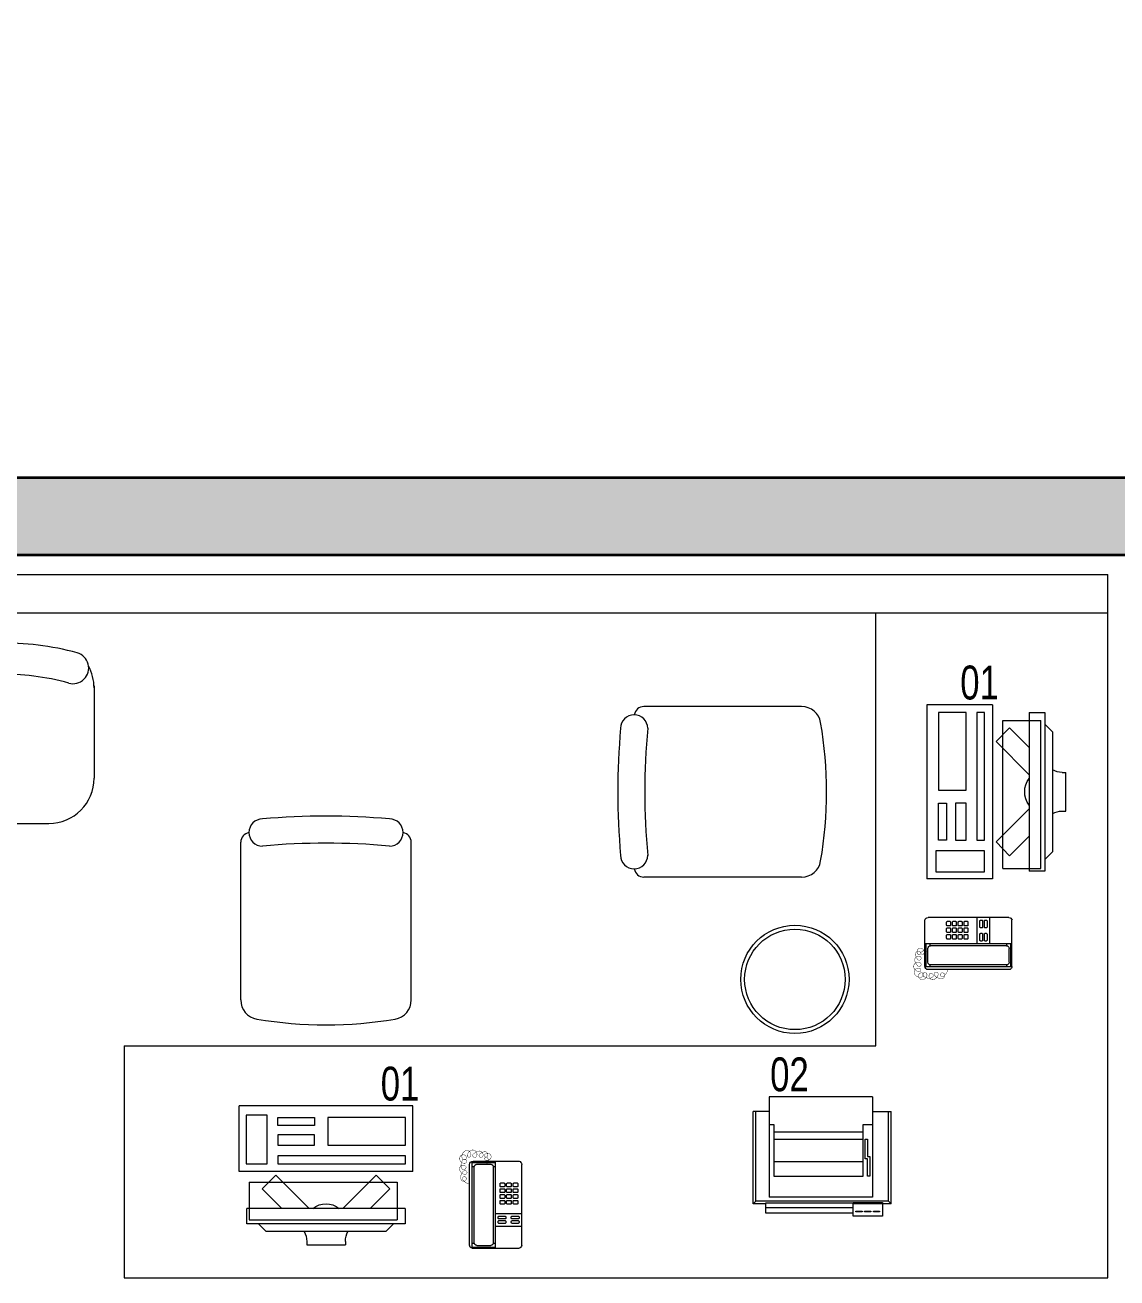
# Model space of a CAD drawing. Header units: inches. Extents: x -501855 to 57169, y -29325 to 19878.
# Drawn here: x 26749 to 29573, y -4567 to -1326 of the extents above; entities that cross this region are included whole.
import ezdxf
from ezdxf import colors
from ezdxf.entities.mleader import LeaderData, LeaderLine
from ezdxf.enums import TextEntityAlignment as Align
from ezdxf.math import Vec2, Vec3

# ---------------------------------------------------------------- set-up
doc = ezdxf.new("R2010")
doc.units = ezdxf.units.IN
doc.header["$LTSCALE"] = 25
doc.header["$MEASUREMENT"] = 0
doc.linetypes.add('DASHDOT', pattern=[25.4, 12.7, -6.35, 0, -6.35])
doc.layers.get('0').update_dxf_attribs({"color": 8})
for name, color, linetype, lineweight in [('00-Ground Floor$0$72_EGR_EQP_TAG', 142, 'Continuous', 5), ('00-Ground Floor$0$LOADING', 253, 'Continuous', 5), ('00-Ground Floor$0$Walls', 251, 'Continuous', 5), ('E-LITE-CLNG-CNDT', 6, 'DASHDOT', 35), ('E-POWR-TEXT', 6, 'Continuous', 25), ('T-CABL-TRAY', 60, 'Continuous', 35)]:
    doc.layers.add(name, color=color, linetype=linetype, lineweight=lineweight)
doc.styles.add('00-Ground Floor$0$Standard', font='arial.ttf')
doc.styles.add('00-Ground Floor$0$X3G_ENTITY_257CFD', font='swisscl.ttf', dxfattribs={"height": 200})
doc.styles.add('DC_Elc_Romans', font='elc_romans.shx', dxfattribs={"width": 0.7})

# ---------------------------------------------------------------- blocks, each defined once
blk = doc.blocks.new('00-Ground Floor$0$GF21021-P')
for p, q in [((-0.2207, 0.4756), (-0.2207, 0.0675)), ((0.2205, 0.4756), (0.2205, 0.0675))]:
    blk.add_line(p, q)
for centre, radius, start, end in [((-0.1707, 0.4756), 0.05, 99.6329, 180), ((-0.0001, -0.5295), 1.0695, 80.3671, 99.6329), ((0.1705, 0.4756), 0.05, 0, 80.3671), ((-0.1957, 0.0675), 0.025, 180, 261.4721), ((-0.1643, 0.0425), 0.0351, 90, 270), ((0, 1.8467), 1.7767, 264.6946, 275.3053), ((0.1641, 0.0425), 0.0351, 270, 90), ((0.1955, 0.0675), 0.025, 278.5279, 0), ((0, 1.8314), 1.8314, 264.8532, 275.147)]:
    blk.add_arc(centre, radius, start, end)
blk = doc.blocks.new('00-Ground Floor$0$DM20079-P')
at = {"color": 0}
for p, q in [((-0.0686, 0.217), (-0.0686, 0.008)), ((-0.0616, 0.225), (0.0594, 0.225)), ((-0.0616, 0.225), (-0.0616, 0)), ((-0.0616, 0.222), (-0.0016, 0.222)), ((-0.0616, 0.212), (-0.0565, 0.212)), ((-0.0566, 0.2105), (-0.0566, 0.0145)), ((-0.0496, 0.2175), (-0.0136, 0.2175)), ((-0.0068, 0.212), (-0.0016, 0.212)), ((-0.0066, 0.2105), (-0.0066, 0.0145)), ((-0.0016, 0.225), (-0.0016, 0)), ((0.0664, 0.217), (0.0664, 0.008)), ((-0.0016, 0.1675), (0.0664, 0.1675)), ((-0.0016, 0.135), (0.0664, 0.135)), ((-0.0616, 0.013), (-0.0565, 0.013)), ((-0.0616, 0.003), (-0.0016, 0.003)), ((-0.0594, 0), (0.0594, 0)), ((-0.0496, 0.0075), (-0.0136, 0.0075)), ((-0.0068, 0.013), (-0.0016, 0.013))]:
    blk.add_line(p, q, dxfattribs=at)
for points in [[(0.0074, 0.1605, 0.414214), (0.0054, 0.1585), (0.0054, 0.1555, 0.414214), (0.0074, 0.1535), (0.0234, 0.1535, 0.414214), (0.0254, 0.1555), (0.0254, 0.1585, 0.414214), (0.0234, 0.1605)], [(0.0234, 0.142, 0.414214), (0.0254, 0.144), (0.0254, 0.147, 0.414214), (0.0234, 0.149), (0.0074, 0.149, 0.414214), (0.0054, 0.147), (0.0054, 0.144, 0.414214), (0.0074, 0.142)], [(0.0574, 0.1535, 0.414214), (0.0594, 0.1555), (0.0594, 0.1585, 0.414214), (0.0574, 0.1605), (0.0414, 0.1605, 0.414214), (0.0394, 0.1585), (0.0394, 0.1555, 0.414214), (0.0414, 0.1535)], [(0.0574, 0.142, 0.414214), (0.0594, 0.144), (0.0594, 0.147, 0.414214), (0.0574, 0.149), (0.0414, 0.149, 0.414214), (0.0394, 0.147), (0.0394, 0.144, 0.414214), (0.0414, 0.142)], [(0.0104, 0.103, 0.414214), (0.0124, 0.101), (0.0204, 0.101, 0.414214), (0.0224, 0.103), (0.0224, 0.109, 0.414214), (0.0204, 0.111), (0.0124, 0.111, 0.414214), (0.0104, 0.109)], [(0.0274, 0.103, 0.414214), (0.0294, 0.101), (0.0374, 0.101, 0.414214), (0.0394, 0.103), (0.0394, 0.109, 0.414214), (0.0374, 0.111), (0.0294, 0.111, 0.414214), (0.0274, 0.109)], [(0.0444, 0.103, 0.414214), (0.0464, 0.101), (0.0544, 0.101, 0.414214), (0.0564, 0.103), (0.0564, 0.109, 0.414214), (0.0544, 0.111), (0.0464, 0.111, 0.414214), (0.0444, 0.109)], [(0.0104, 0.088, 0.414214), (0.0124, 0.086), (0.0204, 0.086, 0.414214), (0.0224, 0.088), (0.0224, 0.094, 0.414214), (0.0204, 0.096), (0.0124, 0.096, 0.414214), (0.0104, 0.094)], [(0.0104, 0.073, 0.414214), (0.0124, 0.071), (0.0204, 0.071, 0.414214), (0.0224, 0.073), (0.0224, 0.079, 0.414214), (0.0204, 0.081), (0.0124, 0.081, 0.414214), (0.0104, 0.079)], [(0.0104, 0.058, 0.414214), (0.0124, 0.056), (0.0204, 0.056, 0.414214), (0.0224, 0.058), (0.0224, 0.064, 0.414214), (0.0204, 0.066), (0.0124, 0.066, 0.414214), (0.0104, 0.064)], [(0.0274, 0.088, 0.414214), (0.0294, 0.086), (0.0374, 0.086, 0.414214), (0.0394, 0.088), (0.0394, 0.094, 0.414214), (0.0374, 0.096), (0.0294, 0.096, 0.414214), (0.0274, 0.094)], [(0.0274, 0.073, 0.414214), (0.0294, 0.071), (0.0374, 0.071, 0.414214), (0.0394, 0.073), (0.0394, 0.079, 0.414214), (0.0374, 0.081), (0.0294, 0.081, 0.414214), (0.0274, 0.079)], [(0.0274, 0.058, 0.414214), (0.0294, 0.056), (0.0374, 0.056, 0.414214), (0.0394, 0.058), (0.0394, 0.064, 0.414214), (0.0374, 0.066), (0.0294, 0.066, 0.414214), (0.0274, 0.064)], [(0.0444, 0.088, 0.414214), (0.0464, 0.086), (0.0544, 0.086, 0.414214), (0.0564, 0.088), (0.0564, 0.094, 0.414214), (0.0544, 0.096), (0.0464, 0.096, 0.414214), (0.0444, 0.094)], [(0.0444, 0.073, 0.414214), (0.0464, 0.071), (0.0544, 0.071, 0.414214), (0.0564, 0.073), (0.0564, 0.079, 0.414214), (0.0544, 0.081), (0.0464, 0.081, 0.414214), (0.0444, 0.079)], [(0.0444, 0.058, 0.414214), (0.0464, 0.056), (0.0544, 0.056, 0.414214), (0.0564, 0.058), (0.0564, 0.064, 0.414214), (0.0544, 0.066), (0.0464, 0.066, 0.414214), (0.0444, 0.064)]]:
    blk.add_lwpolyline(points, format="xyb", close=True, dxfattribs=at)
at = {"color": 0, "const_width": 0.001}
blk.add_lwpolyline([(-0.0686, 0.059, 0.184574), (-0.0861, 0.0478, 1.44364), (-0.0769, 0.0452, 0.837915), (-0.0907, 0.0465, 0.30536), (-0.0835, 0.0248, 1.584726), (-0.0815, 0.034, 0.253153), (-0.094, 0.0228, 0.874198), (-0.0776, 0.0142, 0.915253), (-0.0897, 0.0168, 0.223821), (-0.0874, -0.0011, 1.703343), (-0.0796, 0.005, 0.588962), (-0.0934, -0.0114, 0.717795), (-0.0769, -0.0108, 0.983104), (-0.0875, -0.0075, 0.326362), (-0.0815, -0.0259, 0.758716), (-0.0657, -0.0134, 0.906186), (-0.0743, -0.016, 0.189488), (-0.067, -0.0272, 0.7948), (-0.0506, -0.0127, 1.223996), (-0.0585, -0.0193, 0.072149), (-0.0473, -0.0259, 0.645886), (-0.0341, -0.0134, 1.366917), (-0.042, -0.0193, 0.078415), (-0.0315, -0.0246, 0.723006), (-0.0229, -0.0127, 1.105484), (-0.0289, -0.018, 0.327892), (-0.017, -0.0193, 0.446638), (-0.0144, -0.0068, 0.327263), (-0.0269, -0.0029, 1.240441), (-0.0229, -0.0094, 0.611307), (-0.0278, 0.0075)], format="xyb", dxfattribs=at)
at = {"color": 0}
for centre, radius, start, end in [((-0.0605, 0.217), 0.00813, 97.9633, 179.6649), ((-0.0496, 0.2105), 0.007, 90, 180), ((-0.0136, 0.2105), 0.007, 0, 90), ((0.0582, 0.217), 0.00813, 0.3351, 82.0367), ((-0.0605, 0.008), 0.00813, 180.3351, 277.9633), ((-0.0496, 0.0145), 0.007, 180, 270), ((-0.0136, 0.0145), 0.007, 270, 0), ((0.0582, 0.008), 0.00813, 277.9633, 359.6649)]:
    blk.add_arc(centre, radius, start, end, dxfattribs=at)
blk = doc.blocks.new('00-Ground Floor$0$ITCWLS1-P')
at = {"layer": '00-Ground Floor$0$LOADING'}
for p, q in [((-0.2651, 0.43, 0), (-0.3051, 0.43, 0)), ((-0.3051, 0.43, 0), (-0.3051, 0.02, 0)), ((-0.2651, 0.43, 0), (-0.2651, 0.02, 0)), ((-0.17, 0.45), (-0.17, 0)), ((-0.17, 0.45), (0, 0.45)), ((-0.1496, 0.4305), (-0.1291, 0.4305)), ((-0.1291, 0.4305), (-0.1291, 0.4089)), ((0, 0.45), (0, 0)), ((-0.3251, 0.38, 0), (-0.3051, 0.4, 0)), ((-0.197, 0.4094), (-0.295, 0.4094)), ((-0.295, 0.0264), (-0.295, 0.4094)), ((-0.197, 0.0264), (-0.197, 0.4094)), ((-0.3251, 0.38, 0), (-0.3251, 0.07, 0)), ((-0.3503, 0.275), (-0.3596, 0.275)), ((-0.3596, 0.175), (-0.3596, 0.275)), ((-0.3503, 0.175), (-0.3596, 0.175)), ((-0.3251, 0.07, 0), (-0.3051, 0.05, 0)), ((-0.3051, 0.02, 0), (-0.2651, 0.02, 0)), ((-0.197, 0.0264), (-0.295, 0.0264)), ((-0.17, 0), (0, 0))]:
    blk.add_line(p, q, dxfattribs=at)
at = {"layer": '00-Ground Floor$0$LOADING', "extrusion": (2.48281e-10, 3.18408e-10, -1)}
for p, q in [((-0.2651, 0.3395), (-0.2144, 0.3902)), ((-0.1791, 0.3548), (-0.2144, 0.3902)), ((-0.2651, 0.2688), (-0.1791, 0.3548))]:
    blk.add_line(p, q, dxfattribs=at)
at = {"layer": '00-Ground Floor$0$LOADING', "extrusion": (2.48281e-10, -3.18408e-10, -1)}
for p, q in [((-0.2651, 0.1812), (-0.1791, 0.0952)), ((-0.2651, 0.1105), (-0.2144, 0.0598)), ((-0.1791, 0.0952), (-0.2144, 0.0598))]:
    blk.add_line(p, q, dxfattribs=at)
at = {"layer": '00-Ground Floor$0$LOADING'}
for points in [[(-0.1291, 0.4089), (-0.1291, 0.1), (-0.1496, 0.1), (-0.1496, 0.4305)], [(-0.1496, 0.1), (-0.1496, 0.1), (-0.1496, 0.1), (-0.1496, 0.1), (-0.1496, 0.1), (-0.1496, 0.1), (-0.1496, 0.1), (-0.1496, 0.1), (-0.1496, 0.1)], [(-0.1496, 0.1), (-0.1496, 0.1), (-0.1496, 0.1), (-0.1496, 0.1), (-0.1496, 0.1), (-0.1496, 0.1), (-0.1496, 0.1), (-0.1496, 0.1), (-0.1496, 0.1), (-0.1496, 0.1), (-0.1496, 0.1), (-0.1496, 0.1), (-0.1496, 0.1), (-0.1496, 0.1), (-0.1496, 0.1), (-0.1496, 0.1), (-0.1496, 0.1), (-0.1496, 0.1)], [(-0.1496, 0.1), (-0.1496, 0.1), (-0.1496, 0.1), (-0.1496, 0.1), (-0.1496, 0.1), (-0.1496, 0.1), (-0.1496, 0.1), (-0.1496, 0.1), (-0.1496, 0.1), (-0.1496, 0.1)], [(-0.1496, 0.1), (-0.1496, 0.1), (-0.1496, 0.1), (-0.1496, 0.1), (-0.1496, 0.1), (-0.1496, 0.1), (-0.1496, 0.1)], [(-0.1496, 0.1), (-0.1496, 0.1), (-0.1496, 0.1), (-0.1496, 0.1), (-0.1496, 0.1), (-0.1496, 0.1), (-0.1496, 0.1), (-0.1496, 0.1), (-0.1496, 0.1), (-0.1496, 0.1)], [(-0.1496, 0.1), (-0.1496, 0.1), (-0.1496, 0.1), (-0.1496, 0.1), (-0.1496, 0.1), (-0.1496, 0.1), (-0.1496, 0.1), (-0.1496, 0.1), (-0.1496, 0.1), (-0.1496, 0.1), (-0.1496, 0.1), (-0.1496, 0.1), (-0.1496, 0.1), (-0.1496, 0.1), (-0.1496, 0.1)], [(-0.1496, 0.1), (-0.1496, 0.1), (-0.1496, 0.1), (-0.1496, 0.1), (-0.1496, 0.1), (-0.1496, 0.1), (-0.1496, 0.1), (-0.1496, 0.1), (-0.1496, 0.1), (-0.1496, 0.1)], [(-0.1496, 0.1), (-0.1496, 0.1), (-0.1496, 0.1), (-0.1496, 0.1), (-0.1496, 0.1), (-0.1496, 0.1), (-0.1496, 0.1), (-0.1496, 0.1), (-0.1496, 0.1), (-0.1496, 0.1)], [(-0.1496, 0.1), (-0.1496, 0.1), (-0.1496, 0.1), (-0.1496, 0.1), (-0.1496, 0.1), (-0.1496, 0.1), (-0.1496, 0.1), (-0.1496, 0.1), (-0.1496, 0.1), (-0.1496, 0.1), (-0.1496, 0.1), (-0.1496, 0.1), (-0.1496, 0.1), (-0.1496, 0.1), (-0.1496, 0.1), (-0.1496, 0.1), (-0.1496, 0.1), (-0.1496, 0.1), (-0.1496, 0.1), (-0.1496, 0.1), (-0.1496, 0.1), (-0.1496, 0.1), (-0.1496, 0.1), (-0.1496, 0.1), (-0.1496, 0.1), (-0.1496, 0.1), (-0.1496, 0.1), (-0.1496, 0.1), (-0.1496, 0.1), (-0.1496, 0.1), (-0.1496, 0.1), (-0.1496, 0.1), (-0.1496, 0.1), (-0.1496, 0.1), (-0.1496, 0.1), (-0.1496, 0.1), (-0.1496, 0.1), (-0.1496, 0.1), (-0.1496, 0.1), (-0.1496, 0.1), (-0.1496, 0.1), (-0.1496, 0.1), (-0.1496, 0.1), (-0.1496, 0.1), (-0.1496, 0.1), (-0.1496, 0.1), (-0.1496, 0.1), (-0.1496, 0.1), (-0.1496, 0.1), (-0.1496, 0.1), (-0.1496, 0.1), (-0.1496, 0.1), (-0.1496, 0.1), (-0.1496, 0.1)], [(-0.1496, 0.1), (-0.1496, 0.1), (-0.1496, 0.1), (-0.1496, 0.1), (-0.1496, 0.1), (-0.1496, 0.1), (-0.1496, 0.1), (-0.1496, 0.1), (-0.1496, 0.1), (-0.1496, 0.1), (-0.1496, 0.1), (-0.1496, 0.1), (-0.1496, 0.1), (-0.1496, 0.1), (-0.1496, 0.1), (-0.1496, 0.1), (-0.1496, 0.1), (-0.1496, 0.1), (-0.1496, 0.1), (-0.1496, 0.1), (-0.1496, 0.1), (-0.1496, 0.1), (-0.1496, 0.1), (-0.1496, 0.1), (-0.1496, 0.1), (-0.1496, 0.1), (-0.1496, 0.1), (-0.1496, 0.1), (-0.1496, 0.1), (-0.1496, 0.1), (-0.1496, 0.1), (-0.1496, 0.1), (-0.1496, 0.1), (-0.1496, 0.1), (-0.1496, 0.1), (-0.1496, 0.1), (-0.1496, 0.1), (-0.1496, 0.1), (-0.1496, 0.1), (-0.1496, 0.1), (-0.1496, 0.1), (-0.1496, 0.1), (-0.1496, 0.1), (-0.1496, 0.1), (-0.1496, 0.1), (-0.1496, 0.1), (-0.1496, 0.1), (-0.1496, 0.1), (-0.1496, 0.1), (-0.1496, 0.1), (-0.1496, 0.1), (-0.1496, 0.1), (-0.1496, 0.1), (-0.1496, 0.1), (-0.1496, 0.1), (-0.1496, 0.1), (-0.1496, 0.1), (-0.1496, 0.1), (-0.1496, 0.1), (-0.1496, 0.1), (-0.1496, 0.1), (-0.1496, 0.1), (-0.1496, 0.1), (-0.1496, 0.1), (-0.1496, 0.1), (-0.1496, 0.1), (-0.1496, 0.1), (-0.1496, 0.1), (-0.1496, 0.1), (-0.1496, 0.1), (-0.1496, 0.1), (-0.1496, 0.1), (-0.1496, 0.1), (-0.1496, 0.1), (-0.1496, 0.1), (-0.1496, 0.1), (-0.1496, 0.1), (-0.1496, 0.1), (-0.1496, 0.1), (-0.1496, 0.1), (-0.1496, 0.1), (-0.1496, 0.1), (-0.1496, 0.1), (-0.1496, 0.1), (-0.1496, 0.1), (-0.1496, 0.1), (-0.1496, 0.1), (-0.1496, 0.1), (-0.1496, 0.1)], [(-0.1496, 0.1), (-0.1496, 0.1), (-0.1496, 0.1), (-0.1496, 0.1), (-0.1496, 0.1), (-0.1496, 0.1), (-0.1496, 0.1), (-0.1496, 0.1), (-0.1496, 0.1), (-0.1496, 0.1), (-0.1496, 0.1), (-0.1496, 0.1)], [(-0.1496, 0.1), (-0.1496, 0.1), (-0.1496, 0.1), (-0.1496, 0.1), (-0.1496, 0.1), (-0.1496, 0.1), (-0.1496, 0.1)], [(-0.1496, 0.1), (-0.1496, 0.1), (-0.1496, 0.1), (-0.1496, 0.1), (-0.1496, 0.1), (-0.1496, 0.1), (-0.1496, 0.1), (-0.1496, 0.1), (-0.1496, 0.1), (-0.1496, 0.1), (-0.1496, 0.1), (-0.1496, 0.1), (-0.1496, 0.1), (-0.1496, 0.1), (-0.1496, 0.1), (-0.1496, 0.1), (-0.1496, 0.1)], [(-0.1496, 0.1), (-0.1496, 0.1), (-0.1496, 0.1), (-0.1496, 0.1), (-0.1496, 0.1), (-0.1496, 0.1), (-0.1496, 0.1), (-0.1496, 0.1), (-0.1496, 0.1), (-0.1496, 0.1), (-0.1496, 0.1), (-0.1496, 0.1), (-0.1496, 0.1), (-0.1496, 0.1), (-0.1496, 0.1), (-0.1496, 0.1), (-0.1496, 0.1), (-0.1496, 0.1), (-0.1496, 0.1), (-0.1496, 0.1), (-0.1496, 0.1), (-0.1496, 0.1), (-0.1496, 0.1), (-0.1496, 0.1), (-0.1496, 0.1), (-0.1496, 0.1), (-0.1496, 0.1), (-0.1496, 0.1), (-0.1496, 0.1), (-0.1496, 0.1), (-0.1496, 0.1), (-0.1496, 0.1), (-0.1496, 0.1), (-0.1496, 0.1), (-0.1496, 0.1), (-0.1496, 0.1), (-0.1496, 0.1), (-0.1496, 0.1), (-0.1496, 0.1), (-0.1496, 0.1), (-0.1496, 0.1), (-0.1496, 0.1), (-0.1496, 0.1), (-0.1496, 0.1), (-0.1496, 0.1), (-0.1496, 0.1), (-0.1496, 0.1), (-0.1496, 0.1), (-0.1496, 0.1), (-0.1496, 0.1), (-0.1496, 0.1), (-0.1496, 0.1), (-0.1496, 0.1), (-0.1496, 0.1), (-0.1496, 0.1), (-0.1496, 0.1), (-0.1496, 0.1), (-0.1496, 0.1), (-0.1496, 0.1), (-0.1496, 0.1), (-0.1496, 0.1), (-0.1496, 0.1), (-0.1496, 0.1), (-0.1496, 0.1), (-0.1496, 0.1), (-0.1496, 0.1), (-0.1496, 0.1), (-0.1496, 0.1), (-0.1496, 0.1), (-0.1496, 0.1), (-0.1496, 0.1), (-0.1496, 0.1), (-0.1496, 0.1), (-0.1496, 0.1), (-0.1496, 0.1), (-0.1496, 0.1), (-0.1496, 0.1), (-0.1496, 0.1), (-0.1496, 0.1), (-0.1496, 0.1), (-0.1496, 0.1), (-0.1496, 0.1), (-0.1496, 0.1), (-0.1496, 0.1), (-0.1496, 0.1), (-0.1496, 0.1), (-0.1496, 0.1), (-0.1496, 0.1), (-0.1496, 0.1), (-0.1496, 0.1), (-0.1496, 0.1), (-0.1496, 0.1), (-0.1496, 0.1), (-0.1496, 0.1), (-0.1496, 0.1), (-0.1496, 0.1), (-0.1496, 0.1), (-0.1496, 0.1), (-0.1496, 0.1), (-0.1496, 0.1), (-0.1496, 0.1), (-0.1496, 0.1), (-0.1496, 0.1), (-0.1496, 0.1), (-0.1496, 0.1), (-0.1496, 0.1), (-0.1496, 0.1), (-0.1496, 0.1), (-0.1496, 0.1), (-0.1496, 0.1), (-0.1496, 0.1)], [(-0.1496, 0.1), (-0.1496, 0.1), (-0.1496, 0.1), (-0.1496, 0.1), (-0.1496, 0.1), (-0.1496, 0.1), (-0.1496, 0.1), (-0.1496, 0.1)]]:
    blk.add_lwpolyline(points, dxfattribs=at)
for points in [[(-0.1019, 0.4305), (-0.0304, 0.4305), (-0.0304, 0.2294), (-0.1019, 0.2294)], [(-0.1019, 0.1954), (-0.0747, 0.1954), (-0.0747, 0.1), (-0.1019, 0.1)], [(-0.0304, 0.1954), (-0.0508, 0.1954), (-0.0508, 0.1), (-0.0304, 0.1)], [(-0.1496, 0.1), (-0.1496, 0.1), (-0.1496, 0.1), (-0.1496, 0.1), (-0.1496, 0.1), (-0.1496, 0.1), (-0.1496, 0.1), (-0.1496, 0.1), (-0.1496, 0.1), (-0.1496, 0.1), (-0.1496, 0.1), (-0.1496, 0.1), (-0.1496, 0.1), (-0.1496, 0.1), (-0.1496, 0.1), (-0.1496, 0.1), (-0.1496, 0.1), (-0.1496, 0.1), (-0.1496, 0.1), (-0.1496, 0.1), (-0.1496, 0.1), (-0.1496, 0.1), (-0.1496, 0.1), (-0.1496, 0.1), (-0.1496, 0.1), (-0.1496, 0.1), (-0.1496, 0.1), (-0.1496, 0.1), (-0.1496, 0.1), (-0.1496, 0.1), (-0.1496, 0.1), (-0.1496, 0.1), (-0.1496, 0.1), (-0.1496, 0.1), (-0.1496, 0.1), (-0.1496, 0.1), (-0.1496, 0.1), (-0.1496, 0.1), (-0.1496, 0.1), (-0.1496, 0.1), (-0.1496, 0.1), (-0.1496, 0.1), (-0.1496, 0.1), (-0.1496, 0.1), (-0.1496, 0.1), (-0.1496, 0.1), (-0.1496, 0.1), (-0.1496, 0.1), (-0.1496, 0.1), (-0.1496, 0.1), (-0.1496, 0.1), (-0.1496, 0.1), (-0.1496, 0.1), (-0.1496, 0.1), (-0.1496, 0.1), (-0.1496, 0.1), (-0.1496, 0.1), (-0.1496, 0.1), (-0.1496, 0.1), (-0.1496, 0.1), (-0.1496, 0.1), (-0.1496, 0.1), (-0.1496, 0.1), (-0.1496, 0.1), (-0.1496, 0.1), (-0.1496, 0.1), (-0.1496, 0.1), (-0.1496, 0.1), (-0.1496, 0.1), (-0.1496, 0.1), (-0.1496, 0.1), (-0.1496, 0.1), (-0.1496, 0.1), (-0.1496, 0.1), (-0.1496, 0.1), (-0.1496, 0.1), (-0.1496, 0.1), (-0.1496, 0.1), (-0.1496, 0.1), (-0.1496, 0.1), (-0.1496, 0.1), (-0.1496, 0.1), (-0.1496, 0.1), (-0.1496, 0.1), (-0.1496, 0.1), (-0.1496, 0.1), (-0.1496, 0.1), (-0.1496, 0.1), (-0.1496, 0.1), (-0.1496, 0.1), (-0.1496, 0.1), (-0.1496, 0.1), (-0.1496, 0.1), (-0.1496, 0.1), (-0.1496, 0.1), (-0.1496, 0.1), (-0.1496, 0.1), (-0.1496, 0.1), (-0.1496, 0.1), (-0.1496, 0.1), (-0.1496, 0.1), (-0.1496, 0.1), (-0.1496, 0.1), (-0.1496, 0.1), (-0.1496, 0.1), (-0.1496, 0.1), (-0.1496, 0.1), (-0.1496, 0.1), (-0.1496, 0.1), (-0.1496, 0.1), (-0.1496, 0.1), (-0.1496, 0.1), (-0.1496, 0.1), (-0.1496, 0.1), (-0.1496, 0.1), (-0.1496, 0.1), (-0.1496, 0.1), (-0.1496, 0.1), (-0.1496, 0.1), (-0.1496, 0.1), (-0.1496, 0.1), (-0.1496, 0.1), (-0.1496, 0.1), (-0.1496, 0.1), (-0.1496, 0.1), (-0.1496, 0.1), (-0.1496, 0.1), (-0.1496, 0.1), (-0.1496, 0.1), (-0.1496, 0.1), (-0.1496, 0.1), (-0.1496, 0.1), (-0.1496, 0.1), (-0.1496, 0.1), (-0.1496, 0.1), (-0.1496, 0.1), (-0.1496, 0.1), (-0.1496, 0.1), (-0.1496, 0.1), (-0.1496, 0.1), (-0.1496, 0.1), (-0.1496, 0.1), (-0.1496, 0.1), (-0.1496, 0.1), (-0.1496, 0.1), (-0.1496, 0.1), (-0.1496, 0.1), (-0.1496, 0.1), (-0.1496, 0.1), (-0.1496, 0.1), (-0.1496, 0.1), (-0.1496, 0.1), (-0.1496, 0.1), (-0.1496, 0.1), (-0.1496, 0.1), (-0.1496, 0.1), (-0.1496, 0.1), (-0.1496, 0.1), (-0.1496, 0.1), (-0.1496, 0.1), (-0.1496, 0.1), (-0.1496, 0.1), (-0.1496, 0.1), (-0.1496, 0.1), (-0.1496, 0.1), (-0.1496, 0.1), (-0.1496, 0.1), (-0.1496, 0.1), (-0.1496, 0.1), (-0.1496, 0.1), (-0.1496, 0.1), (-0.1496, 0.1), (-0.1496, 0.1), (-0.1496, 0.1), (-0.1496, 0.1), (-0.1496, 0.1), (-0.1496, 0.1), (-0.1496, 0.1), (-0.1496, 0.1), (-0.1496, 0.1), (-0.1496, 0.1), (-0.1496, 0.1), (-0.1496, 0.1), (-0.1496, 0.1), (-0.1496, 0.1), (-0.1496, 0.1), (-0.1496, 0.1), (-0.1496, 0.1), (-0.1496, 0.1), (-0.1496, 0.1), (-0.1496, 0.1), (-0.1496, 0.1), (-0.1496, 0.1), (-0.1496, 0.1), (-0.1496, 0.1), (-0.1496, 0.1), (-0.1496, 0.1), (-0.1496, 0.1), (-0.1496, 0.1), (-0.1496, 0.1), (-0.1496, 0.1), (-0.1496, 0.1), (-0.1496, 0.1), (-0.1496, 0.1), (-0.1496, 0.1), (-0.1496, 0.1), (-0.1496, 0.1), (-0.1496, 0.1), (-0.1496, 0.1), (-0.1496, 0.1), (-0.1496, 0.1), (-0.1496, 0.1), (-0.1496, 0.1), (-0.1496, 0.1), (-0.1496, 0.1), (-0.1496, 0.1), (-0.1496, 0.1), (-0.1496, 0.1), (-0.1496, 0.1), (-0.1496, 0.1), (-0.1496, 0.1), (-0.1496, 0.1), (-0.1496, 0.1), (-0.1496, 0.1), (-0.1496, 0.1), (-0.1496, 0.1), (-0.1496, 0.1), (-0.1496, 0.1), (-0.1496, 0.1), (-0.1496, 0.1), (-0.1496, 0.1), (-0.1496, 0.1), (-0.1496, 0.1), (-0.1496, 0.1), (-0.1496, 0.1), (-0.1496, 0.1), (-0.1496, 0.1), (-0.1496, 0.1), (-0.1496, 0.1), (-0.1496, 0.1), (-0.1496, 0.1), (-0.1496, 0.1), (-0.1496, 0.1), (-0.1496, 0.1), (-0.1496, 0.1), (-0.1496, 0.1), (-0.1496, 0.1), (-0.1496, 0.1), (-0.1496, 0.1), (-0.1496, 0.1), (-0.1496, 0.1), (-0.1496, 0.1), (-0.1496, 0.1), (-0.1496, 0.1), (-0.1496, 0.1), (-0.1496, 0.1), (-0.1496, 0.1), (-0.1496, 0.1), (-0.1496, 0.1), (-0.1496, 0.1), (-0.1496, 0.1), (-0.1496, 0.1), (-0.1496, 0.1), (-0.1496, 0.1), (-0.1496, 0.1), (-0.1496, 0.1), (-0.1496, 0.1), (-0.1496, 0.1), (-0.1496, 0.1), (-0.1496, 0.1), (-0.1496, 0.1), (-0.1496, 0.1), (-0.1496, 0.1), (-0.1496, 0.1), (-0.1496, 0.1), (-0.1496, 0.1), (-0.1496, 0.1)], [(-0.1496, 0.1), (-0.1496, 0.1), (-0.1496, 0.1), (-0.1496, 0.1), (-0.1496, 0.1), (-0.1496, 0.1), (-0.1496, 0.1), (-0.1496, 0.1), (-0.1496, 0.1), (-0.1496, 0.1), (-0.1496, 0.1), (-0.1496, 0.1), (-0.1496, 0.1), (-0.1496, 0.1), (-0.1496, 0.1), (-0.1496, 0.1), (-0.1496, 0.1), (-0.1496, 0.1), (-0.1496, 0.1), (-0.1496, 0.1), (-0.1496, 0.1), (-0.1496, 0.1), (-0.1496, 0.1), (-0.1496, 0.1), (-0.1496, 0.1), (-0.1496, 0.1), (-0.1496, 0.1), (-0.1496, 0.1), (-0.1496, 0.1), (-0.1496, 0.1), (-0.1496, 0.1), (-0.1496, 0.1), (-0.1496, 0.1), (-0.1496, 0.1), (-0.1496, 0.1), (-0.1496, 0.1), (-0.1496, 0.1), (-0.1496, 0.1), (-0.1496, 0.1), (-0.1496, 0.1), (-0.1496, 0.1), (-0.1496, 0.1), (-0.1496, 0.1), (-0.1496, 0.1), (-0.1496, 0.1), (-0.1496, 0.1), (-0.1496, 0.1), (-0.1496, 0.1), (-0.1496, 0.1), (-0.1496, 0.1), (-0.1496, 0.1), (-0.1496, 0.1), (-0.1496, 0.1), (-0.1496, 0.1), (-0.1496, 0.1), (-0.1496, 0.1), (-0.1496, 0.1), (-0.1496, 0.1), (-0.1496, 0.1), (-0.1496, 0.1), (-0.1496, 0.1), (-0.1496, 0.1), (-0.1496, 0.1), (-0.1496, 0.1), (-0.1496, 0.1), (-0.1496, 0.1), (-0.1496, 0.1), (-0.1496, 0.1), (-0.1496, 0.1), (-0.1496, 0.1), (-0.1496, 0.1), (-0.1496, 0.1), (-0.1496, 0.1), (-0.1496, 0.1), (-0.1496, 0.1), (-0.1496, 0.1), (-0.1496, 0.1), (-0.1496, 0.1), (-0.1496, 0.1), (-0.1496, 0.1), (-0.1496, 0.1), (-0.1496, 0.1), (-0.1496, 0.1), (-0.1496, 0.1), (-0.1496, 0.1), (-0.1496, 0.1), (-0.1496, 0.1), (-0.1496, 0.1), (-0.1496, 0.1), (-0.1496, 0.1), (-0.1496, 0.1), (-0.1496, 0.1), (-0.1496, 0.1), (-0.1496, 0.1), (-0.1496, 0.1), (-0.1496, 0.1), (-0.1496, 0.1), (-0.1496, 0.1), (-0.1496, 0.1), (-0.1496, 0.1), (-0.1496, 0.1), (-0.1496, 0.1), (-0.1496, 0.1), (-0.1496, 0.1), (-0.1496, 0.1), (-0.1496, 0.1), (-0.1496, 0.1), (-0.1496, 0.1), (-0.1496, 0.1), (-0.1496, 0.1), (-0.1496, 0.1), (-0.1496, 0.1), (-0.1496, 0.1), (-0.1496, 0.1), (-0.1496, 0.1), (-0.1496, 0.1), (-0.1496, 0.1), (-0.1496, 0.1), (-0.1496, 0.1), (-0.1496, 0.1), (-0.1496, 0.1), (-0.1496, 0.1), (-0.1496, 0.1), (-0.1496, 0.1), (-0.1496, 0.1), (-0.1496, 0.1), (-0.1496, 0.1), (-0.1496, 0.1), (-0.1496, 0.1), (-0.1496, 0.1), (-0.1496, 0.1), (-0.1496, 0.1), (-0.1496, 0.1), (-0.1496, 0.1), (-0.1496, 0.1), (-0.1496, 0.1), (-0.1496, 0.1), (-0.1496, 0.1), (-0.1496, 0.1), (-0.1496, 0.1), (-0.1496, 0.1), (-0.1496, 0.1), (-0.1496, 0.1), (-0.1496, 0.1), (-0.1496, 0.1), (-0.1496, 0.1), (-0.1496, 0.1), (-0.1496, 0.1), (-0.1496, 0.1), (-0.1496, 0.1), (-0.1496, 0.1), (-0.1496, 0.1), (-0.1496, 0.1), (-0.1496, 0.1), (-0.1496, 0.1), (-0.1496, 0.1), (-0.1496, 0.1), (-0.1496, 0.1), (-0.1496, 0.1), (-0.1496, 0.1), (-0.1496, 0.1), (-0.1496, 0.1), (-0.1496, 0.1), (-0.1496, 0.1), (-0.1496, 0.1), (-0.1496, 0.1), (-0.1496, 0.1), (-0.1496, 0.1), (-0.1496, 0.1), (-0.1496, 0.1), (-0.1496, 0.1), (-0.1496, 0.1), (-0.1496, 0.1), (-0.1496, 0.1), (-0.1496, 0.1), (-0.1496, 0.1), (-0.1496, 0.1), (-0.1496, 0.1), (-0.1496, 0.1), (-0.1496, 0.1), (-0.1496, 0.1), (-0.1496, 0.1), (-0.1496, 0.1), (-0.1496, 0.1), (-0.1496, 0.1), (-0.1496, 0.1), (-0.1496, 0.1), (-0.1496, 0.1), (-0.1496, 0.1), (-0.1496, 0.1), (-0.1496, 0.1), (-0.1496, 0.1), (-0.1496, 0.1), (-0.1496, 0.1), (-0.1496, 0.1), (-0.1496, 0.1), (-0.1496, 0.1), (-0.1496, 0.1), (-0.1496, 0.1), (-0.1496, 0.1), (-0.1496, 0.1), (-0.1496, 0.1), (-0.1496, 0.1), (-0.1496, 0.1), (-0.1496, 0.1), (-0.1496, 0.1), (-0.1496, 0.1), (-0.1496, 0.1), (-0.1496, 0.1), (-0.1496, 0.1), (-0.1496, 0.1), (-0.1496, 0.1), (-0.1496, 0.1), (-0.1496, 0.1)], [(-0.1496, 0.1), (-0.1496, 0.1), (-0.1496, 0.1), (-0.1496, 0.1), (-0.1496, 0.1), (-0.1496, 0.1), (-0.1496, 0.1), (-0.1496, 0.1), (-0.1496, 0.1), (-0.1496, 0.1), (-0.1496, 0.1), (-0.1496, 0.1), (-0.1496, 0.1), (-0.1496, 0.1), (-0.1496, 0.1), (-0.1496, 0.1), (-0.1496, 0.1), (-0.1496, 0.1), (-0.1496, 0.1), (-0.1496, 0.1), (-0.1496, 0.1), (-0.1496, 0.1), (-0.1496, 0.1), (-0.1496, 0.1), (-0.1496, 0.1), (-0.1496, 0.1), (-0.1496, 0.1), (-0.1496, 0.1), (-0.1496, 0.1), (-0.1496, 0.1), (-0.1496, 0.1), (-0.1496, 0.1), (-0.1496, 0.1), (-0.1496, 0.1), (-0.1496, 0.1), (-0.1496, 0.1), (-0.1496, 0.1), (-0.1496, 0.1), (-0.1496, 0.1), (-0.1496, 0.1), (-0.1496, 0.1), (-0.1496, 0.1), (-0.1496, 0.1), (-0.1496, 0.1), (-0.1496, 0.1), (-0.1496, 0.1), (-0.1496, 0.1), (-0.1496, 0.1), (-0.1496, 0.1), (-0.1496, 0.1), (-0.1496, 0.1), (-0.1496, 0.1), (-0.1496, 0.1), (-0.1496, 0.1), (-0.1496, 0.1), (-0.1496, 0.1), (-0.1496, 0.1), (-0.1496, 0.1), (-0.1496, 0.1), (-0.1496, 0.1), (-0.1496, 0.1), (-0.1496, 0.1), (-0.1496, 0.1), (-0.1496, 0.1), (-0.1496, 0.1), (-0.1496, 0.1), (-0.1496, 0.1), (-0.1496, 0.1), (-0.1496, 0.1), (-0.1496, 0.1), (-0.1496, 0.1), (-0.1496, 0.1), (-0.1496, 0.1), (-0.1496, 0.1), (-0.1496, 0.1), (-0.1496, 0.1), (-0.1496, 0.1), (-0.1496, 0.1), (-0.1496, 0.1), (-0.1496, 0.1), (-0.1496, 0.1), (-0.1496, 0.1), (-0.1496, 0.1), (-0.1496, 0.1), (-0.1496, 0.1), (-0.1496, 0.1), (-0.1496, 0.1), (-0.1496, 0.1), (-0.1496, 0.1), (-0.1496, 0.1), (-0.1496, 0.1), (-0.1496, 0.1), (-0.1496, 0.1), (-0.1496, 0.1), (-0.1496, 0.1), (-0.1496, 0.1), (-0.1496, 0.1), (-0.1496, 0.1), (-0.1496, 0.1), (-0.1496, 0.1), (-0.1496, 0.1), (-0.1496, 0.1), (-0.1496, 0.1), (-0.1496, 0.1), (-0.1496, 0.1), (-0.1496, 0.1), (-0.1496, 0.1), (-0.1496, 0.1), (-0.1496, 0.1), (-0.1496, 0.1), (-0.1496, 0.1), (-0.1496, 0.1), (-0.1496, 0.1), (-0.1496, 0.1), (-0.1496, 0.1), (-0.1496, 0.1), (-0.1496, 0.1), (-0.1496, 0.1), (-0.1496, 0.1), (-0.1496, 0.1), (-0.1496, 0.1), (-0.1496, 0.1), (-0.1496, 0.1), (-0.1496, 0.1), (-0.1496, 0.1), (-0.1496, 0.1), (-0.1496, 0.1), (-0.1496, 0.1), (-0.1496, 0.1), (-0.1496, 0.1), (-0.1496, 0.1), (-0.1496, 0.1), (-0.1496, 0.1), (-0.1496, 0.1), (-0.1496, 0.1), (-0.1496, 0.1), (-0.1496, 0.1), (-0.1496, 0.1), (-0.1496, 0.1), (-0.1496, 0.1), (-0.1496, 0.1), (-0.1496, 0.1), (-0.1496, 0.1), (-0.1496, 0.1), (-0.1496, 0.1), (-0.1496, 0.1), (-0.1496, 0.1), (-0.1496, 0.1), (-0.1496, 0.1), (-0.1496, 0.1), (-0.1496, 0.1), (-0.1496, 0.1), (-0.1496, 0.1), (-0.1496, 0.1), (-0.1496, 0.1), (-0.1496, 0.1), (-0.1496, 0.1), (-0.1496, 0.1), (-0.1496, 0.1), (-0.1496, 0.1), (-0.1496, 0.1), (-0.1496, 0.1), (-0.1496, 0.1), (-0.1496, 0.1), (-0.1496, 0.1), (-0.1496, 0.1), (-0.1496, 0.1), (-0.1496, 0.1), (-0.1496, 0.1), (-0.1496, 0.1), (-0.1496, 0.1), (-0.1496, 0.1), (-0.1496, 0.1), (-0.1496, 0.1), (-0.1496, 0.1), (-0.1496, 0.1), (-0.1496, 0.1), (-0.1496, 0.1), (-0.1496, 0.1), (-0.1496, 0.1), (-0.1496, 0.1), (-0.1496, 0.1), (-0.1496, 0.1), (-0.1496, 0.1), (-0.1496, 0.1), (-0.1496, 0.1), (-0.1496, 0.1), (-0.1496, 0.1), (-0.1496, 0.1), (-0.1496, 0.1), (-0.1496, 0.1), (-0.1496, 0.1), (-0.1496, 0.1), (-0.1496, 0.1), (-0.1496, 0.1), (-0.1496, 0.1), (-0.1496, 0.1), (-0.1496, 0.1), (-0.1496, 0.1), (-0.1496, 0.1), (-0.1496, 0.1), (-0.1496, 0.1), (-0.1496, 0.1), (-0.1496, 0.1), (-0.1496, 0.1), (-0.1496, 0.1), (-0.1496, 0.1), (-0.1496, 0.1), (-0.1496, 0.1), (-0.1496, 0.1), (-0.1496, 0.1), (-0.1496, 0.1), (-0.1496, 0.1), (-0.1496, 0.1), (-0.1496, 0.1), (-0.1496, 0.1), (-0.1496, 0.1), (-0.1496, 0.1), (-0.1496, 0.1)], [(-0.1496, 0.0727), (-0.0236, 0.0727), (-0.0236, 0.0182), (-0.1496, 0.0182)]]:
    blk.add_lwpolyline(points, close=True, dxfattribs=at)
for centre, radius, start, end in [((-0.3503, 0.325), 0.05, 270, 300.3093), ((-0.3089, 0.225), 0.0556, 321.9431, 38.0569), ((-0.3503, 0.125), 0.05, 59.6907, 90)]:
    blk.add_arc(centre, radius, start, end, dxfattribs=at)
blk = doc.blocks.new('00-Ground Floor$0$WM00001-P')
at = {"layer": '00-Ground Floor$0$LOADING'}
for radius in [0.14, 0.13]:
    blk.add_circle((0, 0), radius, dxfattribs=at)
blk = doc.blocks.new('00-Ground Floor$0$3 seats beam chair')
at = {"layer": '00-Ground Floor$0$LOADING', "ltscale": 20}
for p, q in [((-740534, -1008988.2), (-740317.9, -1008988.2)), ((-740534, -1008988.2), (-740295.5, -1008988.2)), ((-740178.3, -1009367.9), (-740178.3, -1009105.4)), ((-740534, -1009485), (-740295.5, -1009485)), ((-740511, -1009485), (-740511, -1009602.9)), ((-740474.9, -1009485), (-740474.9, -1009602.9)), ((-740325, -1009485), (-740325, -1009602.9)), ((-740290.3, -1009484.9), (-740290.3, -1009602.9)), ((-740534, -1009602.8), (-740295.5, -1009602.8)), ((-740178.3, -1009720), (-740178.3, -1009982.5)), ((-740534, -1010099.7), (-740295.5, -1010099.7)), ((-740534, -1010099.7), (-740317.9, -1010099.7)), ((-740512.3, -1010099.6), (-740512.3, -1010212.3)), ((-740476.2, -1010099.6), (-740476.2, -1010212.3)), ((-740326.3, -1010099.6), (-740326.3, -1010212.3)), ((-740291.5, -1010099.6), (-740291.5, -1010212.4)), ((-740535.3, -1010212.3), (-740319.1, -1010212.3)), ((-740535.3, -1010212.3), (-740296.7, -1010212.3)), ((-740179.5, -1010592), (-740179.5, -1010329.5)), ((-740535.3, -1010709.2), (-740296.7, -1010709.2)), ((-740512.3, -1010821.9), (-740512.3, -1010709.2)), ((-740476.2, -1010821.9), (-740476.2, -1010709.2)), ((-740326.3, -1010821.9), (-740326.3, -1010709.2)), ((-740291.5, -1010821.9), (-740291.5, -1010709.1)), ((-740534, -1010821.8), (-740295.5, -1010821.8)), ((-740534, -1010821.8), (-740317.9, -1010821.8)), ((-740178.3, -1011201.5), (-740178.3, -1010939)), ((-740534, -1011318.7), (-740295.5, -1011318.7))]:
    blk.add_line(p, q, dxfattribs=at)
for centre, radius, start, end in [((-740528.8, -1009105.4), 117.2, 90, 118.9699), ((-740295.5, -1009105.4), 117.2, 0, 90), ((-739957.4, -1009217.1), 687.4, 164.361, 181.6247), ((-740580.4, -1009042.7), 40.5, 344.361, 164.361), ((-739957.4, -1009217.1), 606.4, 164.361, 181.8419), ((-739957.4, -1009256.1), 687.4, 178.3753, 195.639), ((-739957.4, -1009256.1), 606.4, 178.1581, 195.639), ((-740295.5, -1009367.9), 117.2, 270, 0), ((-740580.4, -1009430.5), 40.5, 195.639, 15.639), ((-740528.8, -1009367.9), 117.2, 241.0301, 270), ((-740528.8, -1009720), 117.2, 90, 118.9699), ((-740295.5, -1009720), 117.2, 0, 90), ((-739957.4, -1009831.8), 687.4, 164.361, 181.6247), ((-740580.4, -1009657.4), 40.5, 344.361, 164.361), ((-739957.4, -1009831.8), 606.4, 164.361, 181.8419), ((-739957.4, -1009870.8), 687.4, 178.3753, 195.639), ((-739957.4, -1009870.8), 606.4, 178.1581, 195.639), ((-740295.5, -1009982.5), 117.2, 270, 0), ((-740580.4, -1010045.1), 40.5, 195.639, 15.639), ((-740528.8, -1009982.5), 117.2, 241.0301, 270), ((-740581.6, -1010266.9), 40.5, 344.361, 164.361), ((-740530.1, -1010329.5), 117.2, 90, 118.9699), ((-740296.7, -1010329.5), 117.2, 0, 90), ((-739958.7, -1010441.3), 687.4, 164.361, 181.6247), ((-739958.7, -1010441.3), 606.4, 164.361, 181.8419), ((-739958.7, -1010480.3), 687.4, 178.3753, 195.639), ((-739958.7, -1010480.3), 606.4, 178.1581, 195.639), ((-740296.7, -1010592), 117.2, 270, 0), ((-740581.6, -1010654.6), 40.5, 195.639, 15.639), ((-740530.1, -1010592), 117.2, 241.0301, 270), ((-740580.4, -1010876.4), 40.5, 344.361, 164.361), ((-740528.8, -1010939), 117.2, 90, 118.9699), ((-740295.5, -1010939), 117.2, 0, 90), ((-739957.4, -1011050.8), 687.4, 164.361, 181.6247), ((-739957.4, -1011050.8), 606.4, 164.361, 181.8419), ((-739957.4, -1011089.8), 687.4, 178.3753, 195.639), ((-739957.4, -1011089.8), 606.4, 178.1581, 195.639), ((-740295.5, -1011201.5), 117.2, 270, 0), ((-740580.4, -1011264.1), 40.5, 195.639, 15.639), ((-740528.8, -1011201.5), 117.2, 241.0301, 270)]:
    blk.add_arc(centre, radius, start, end, dxfattribs=at)
at = {"layer": '00-Ground Floor$0$LOADING', "ltscale": 10, "style": '00-Ground Floor$0$Standard'}
blk.add_attdef('NMF0003', text='', height=50, dxfattribs=at).set_placement((-740377, -1009031.1), align=Align.TOP_CENTER)
blk = doc.blocks.new('00-Ground Floor$0$ITPPLT2C-P')
at = {"color": 0}
for p, q in [((0, 0), (0, -0.2262)), ((0.0252, 0), (0, 0)), ((0.0139, 0), (0.0139, -0.2262)), ((0.0252, 0), (0.0139, 0)), ((0.0229, 0.0318), (0.2618, 0.0318)), ((0.0304, 0.0256), (0.0229, 0.0318)), ((0.0229, 0), (0.0229, 0.0318)), ((0.0252, -0.2262), (0.0252, 0)), ((0.0304, -0.3182), (0.0304, 0.0256)), ((0.0304, 0.0256), (0.2618, 0.0256)), ((0.2618, -0.0096), (0.2618, 0.0318)), ((0.0401, -0.2769), (0.0401, -0.0096)), ((0.3, -0.0096), (0.0401, -0.0096)), ((0.0939, -0.2515), (0.0939, -0.0222)), ((0.0939, -0.0222), (0.2274, -0.0222)), ((0.1321, -0.2515), (0.1321, -0.0222)), ((0.1894, -0.2515), (0.1894, -0.0222)), ((0.2082, -0.2515), (0.2082, -0.0222)), ((0.2274, -0.0222), (0.2274, -0.0096)), ((0.3, -0.2769), (0.3, -0.0096)), ((-0.0091, -0.2262), (0.0267, -0.2262)), ((-0.0091, -0.3023), (-0.0091, -0.2262)), ((-0.0087, -0.2262), (0.0236, -0.2262)), ((-0.0087, -0.3023), (-0.0087, -0.2262)), ((0, -0.2262), (0.0252, -0.2262)), ((0.0139, -0.2262), (0.0252, -0.2262)), ((0.0236, -0.2262), (0.0236, -0.3023)), ((0.0267, -0.2262), (0.0267, -0.3023)), ((0.0023, -0.2495), (0.0023, -0.2334)), ((0.0023, -0.2334), (0.0045, -0.2334)), ((0.0045, -0.2495), (0.0023, -0.2495)), ((0.0023, -0.2721), (0.0023, -0.2562)), ((0.0023, -0.2562), (0.0045, -0.2562)), ((0.0045, -0.2334), (0.0045, -0.2495)), ((0.0045, -0.2562), (0.0045, -0.2721)), ((0.2274, -0.2515), (0.0939, -0.2515)), ((0.1395, -0.2575), (0.19, -0.2575)), ((0.1395, -0.2641), (0.1395, -0.2575)), ((0.19, -0.2575), (0.19, -0.2641)), ((0.2274, -0.2769), (0.2274, -0.2515)), ((0.0045, -0.2721), (0.0023, -0.2721)), ((0.0023, -0.295), (0.0023, -0.2793)), ((0.0023, -0.2793), (0.0045, -0.2793)), ((0.0045, -0.2793), (0.0045, -0.295)), ((0.3, -0.2769), (0.0401, -0.2769)), ((0.0947, -0.2701), (0.0947, -0.2641)), ((0.0947, -0.2641), (0.1395, -0.2641)), ((0.1457, -0.2701), (0.0947, -0.2701)), ((0.19, -0.2641), (0.1457, -0.2641)), ((0.1457, -0.2641), (0.1457, -0.2701)), ((0.2618, -0.2769), (0.2618, -0.3246)), ((0.0267, -0.3023), (-0.0091, -0.3023)), ((0.0236, -0.3023), (-0.0087, -0.3023)), ((0.0045, -0.295), (0.0023, -0.295)), ((0.0229, -0.3246), (0.0229, -0.3023)), ((0.0304, -0.3182), (0.0229, -0.3246)), ((0.0304, -0.3182), (0.2618, -0.3182)), ((0.0229, -0.3246), (0.2618, -0.3246))]:
    blk.add_line(p, q, dxfattribs=at)
blk = doc.blocks.new('00-Ground Floor')
at = {"layer": '00-Ground Floor$0$LOADING', "linetype": 'Continuous'}
for p, q in [((28949.5, -3966.9, 0), (28949.5, -2847.4, 0)), ((29549.5, -4566.9, 0), (29549.5, -2847.4, 0)), ((27005.5, -3966.9, 0), (28949.5, -3966.9, 0)), ((27005.5, -3966.9, 0), (27005.5, -4566.9, 0)), ((27005.5, -4566.9, 0), (29549.5, -4566.9, 0))]:
    blk.add_line(p, q, dxfattribs=at)
at = {"layer": '00-Ground Floor$0$Walls'}
for p, q in [((23749.5, -2747.4, 0), (29549.5, -2747.4, 0)), ((29549.5, -2847.4, 0), (29549.5, -2747.4, 0)), ((29549.5, -2847.4, 0), (23949.5, -2847.4, 0))]:
    blk.add_line(p, q, dxfattribs=at)
at = {"layer": '00-Ground Floor$0$LOADING', "rotation": 270}
blk.add_blockref('00-Ground Floor$0$3 seats beam chair', (1035915.6, -743569.6, 0), dxfattribs=at)
at = {"layer": '00-Ground Floor$0$LOADING', "yscale": 1000, "zscale": 1000}
for name, p, xscale, rotation in [('00-Ground Floor$0$GF21021-P', (28281.9, -3309.5), 1000, 270), ('00-Ground Floor$0$ITCWLS1-P', (29081.3, -3534.4), -1000, 359.9999999924613), ('00-Ground Floor$0$GF21021-P', (27527.2, -3372.3), 1000, 180), ('00-Ground Floor$0$WM00001-P', (28740.2, -3794.6), 1000, 101.9999999999856), ('00-Ground Floor$0$DM20079-P', (29076.7, -3700.8), -1000, 269.9999934716077), ('00-Ground Floor$0$ITCWLS1-P', (27302.3, -4121.9), -1000, 269.9999999924613), ('00-Ground Floor$0$DM20079-P', (27967.2, -4265.2), -1000, 179.9999934716077)]:
    blk.add_blockref(name, p, dxfattribs=dict(at, xscale=xscale, rotation=rotation))
at = {"layer": '00-Ground Floor$0$LOADING', "extrusion": (-2.55363e-17, -7.77425e-06, -1), "xscale": -1000, "yscale": 1000, "zscale": 1000, "rotation": 270.0000000001835}
blk.add_blockref('00-Ground Floor$0$ITPPLT2C-P', (-28664.3, -4398.3, 0), dxfattribs=at)
at = {"layer": '00-Ground Floor$0$72_EGR_EQP_TAG', "char_height": 87.47, "attachment_point": 2, "style": '00-Ground Floor$0$X3G_ENTITY_257CFD'}
for s, insert in [('01', (29217.8, -2983)), ('02', (28726.1, -3996.5, 0)), ('01', (27718.8, -4020.5))]:
    blk.add_mtext(s, dxfattribs=dict(at, insert=insert))
blk = doc.blocks.new('*U105')
at = {"lineweight": 0}
h = blk.add_hatch(dxfattribs=at)
h.set_pattern_fill('HEX', color=253, scale=8, angle=180, style=0)
h.set_pattern_definition([(180, (-21275.12, -3e-10), (6e-13, -43.99409), [25.4, -50.8]), (300, (-21275.12, -3e-10), (38.1, 21.997045), [25.4, -50.8]), (240, (-21300.52, -3e-10), (38.1, -21.997045), [25.4, -50.8])])
h.paths.add_polyline_path([(-5777.4, 200), (-5777.4, 0), (0, 0), (0, 200)])
at = {"color": 0}
for p, q in [((0, 200), (-5777.4, 200)), ((0, 0), (-5777.4, 0))]:
    blk.add_line(p, q, dxfattribs=at)

msp = doc.modelspace()

# ---------------------------------------------------------------- block references
at = {"layer": 'E-LITE-CLNG-CNDT'}
msp.add_blockref('00-Ground Floor', (0, 0), dxfattribs=at)
at = {"layer": 'T-CABL-TRAY', "linetype": 'Continuous', "xscale": -1, "rotation": 180}
msp.add_blockref('*U105', (29626.9, -2497.4, 0), dxfattribs=at)

# ---------------------------------------------------------------- leaders
at = {"layer": 'E-POWR-TEXT'}
ml = msp.add_multileader_mtext('Standard', dxfattribs=at)
ml.set_content('CABLE TRAY FOR\\PLOW CURRENT DATA\\PCABLES ', color=256, style='DC_Elc_Romans')
ml.set_leader_properties(color=45)
ml.build(insert=Vec2(0, 0))
ml.multileader.update_dxf_attribs({"dogleg_length": 2, "arrow_head_size": 200, "scale": 100})
ctx = ml.context
ctx.base_point, ctx.scale, ctx.char_height, ctx.arrow_head_size, ctx.landing_gap_size, ctx.plane_origin = Vec3(25909, 4523.7), 100, 200, 200, 200, Vec3(31500.2, 4337.5)
ctx.text_align_type = 2
notes = []
notes.append((ctx, [(1, (1, 1, 0), (28540.4, 4523.7), (-1, 0), 84.7, [(2, [(30563.2, -2601.7)], 0, [])])]))
ctx.mtext.insert, ctx.mtext.width, ctx.mtext.alignment, ctx.mtext.flow_direction = Vec3(28255.7, 4623.7), 5291.736, 3, 5
for ctx, leaders in notes:
    for number, flags, end, landing, length, lines in leaders:
        leader = LeaderData()
        leader.index, (leader.has_last_leader_line, leader.has_dogleg_vector, leader.attachment_direction) = number, flags
        leader.last_leader_point, leader.dogleg_vector, leader.dogleg_length = Vec3(end), Vec3(landing), length
        for number, points, colour, breaks in lines:
            line = LeaderLine()
            line.index, line.vertices, line.color, line.breaks = number, Vec3.list(points), colors.encode_raw_color(colour), breaks
            leader.lines.append(line)
        ctx.leaders.append(leader)

doc.saveas('drawing.dxf')
